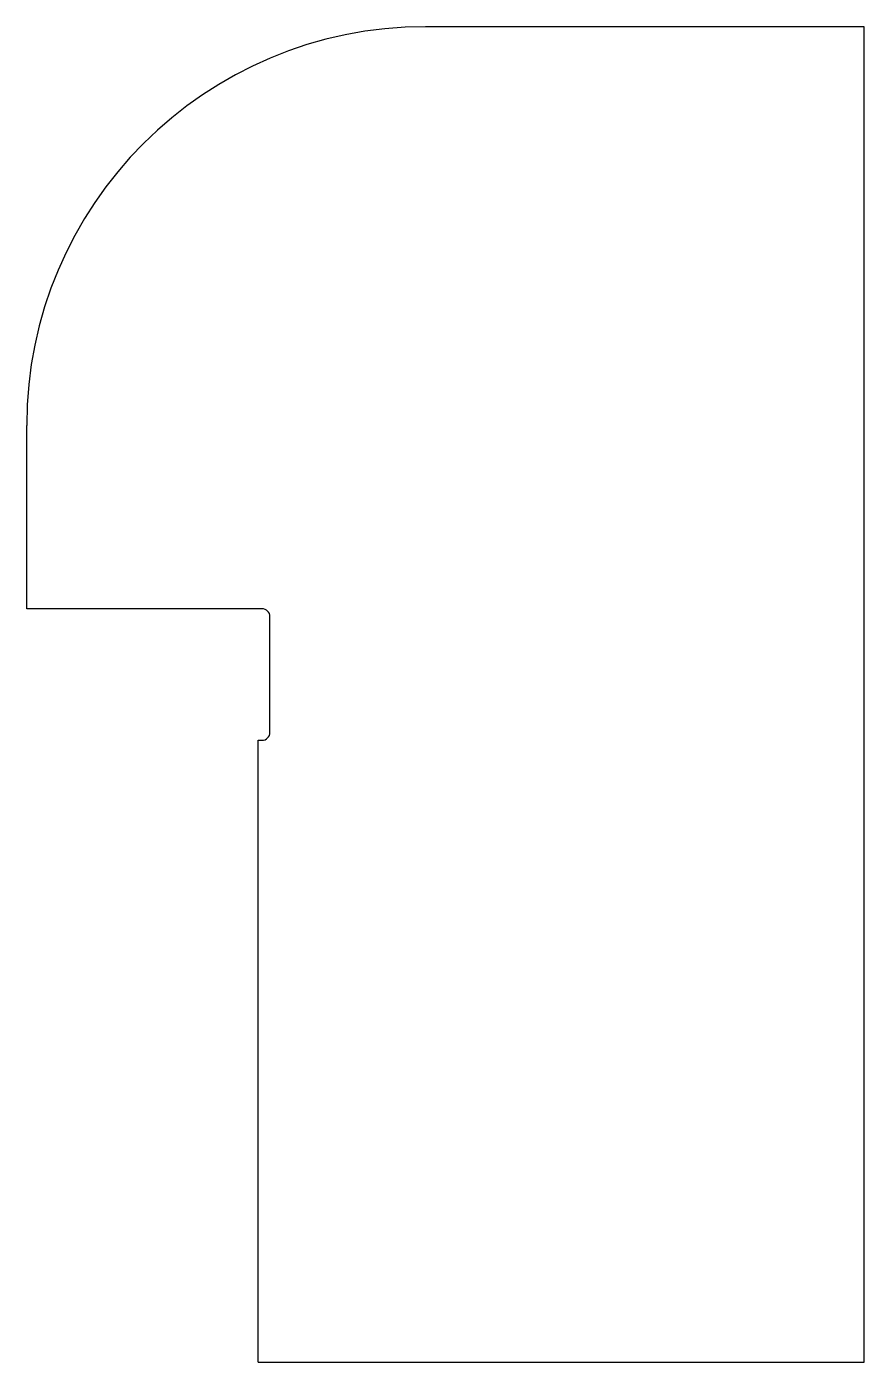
# Model space of a CAD drawing. Header units: inches. Extents: x 4690 to 5740, y 1577 to 3252.
import ezdxf

# ---------------------------------------------------------------- set-up
doc = ezdxf.new("R2010")
doc.units = ezdxf.units.IN
doc.layers.get('0').update_dxf_attribs({"lineweight": 25})

msp = doc.modelspace()

# ---------------------------------------------------------------- linework, layer by layer
for p, q in [((5740.4, 3252.4), (5190.4, 3252.4)), ((5740.4, 1577.4), (5740.4, 3252.4)), ((4690.4, 2522.4), (4690.4, 2752.4)), ((4985.4, 2522.4), (4690.4, 2522.4)), ((4995.4, 2367.4), (4995.4, 2512.4)), ((4980.4, 1577.4), (4980.4, 2357.4)), ((4980.4, 2357.4), (4985.4, 2357.4)), ((4980.4, 1577.4), (5740.4, 1577.4))]:
    msp.add_line(p, q)
for centre, radius, start, end in [((5190.4, 2752.4), 500, 90, 180), ((4985.4, 2512.4), 10, 360, 90), ((4985.4, 2367.4), 10, 270, 0)]:
    msp.add_arc(centre, radius, start, end)

doc.saveas('drawing.dxf')
